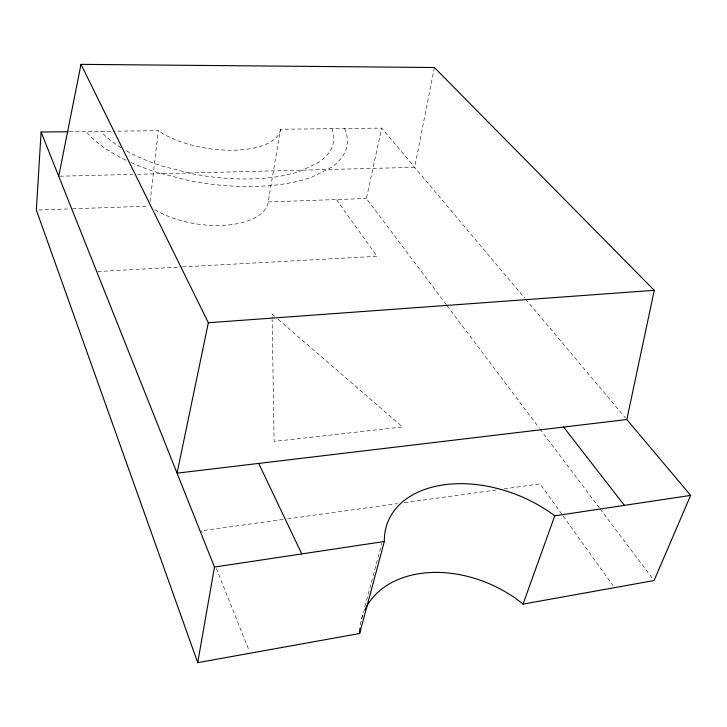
<?xml version="1.0" encoding="UTF-8"?>
<svg xmlns="http://www.w3.org/2000/svg" width="727" height="727" viewBox="0 0 727 727"><rect width="100%" height="100%" fill="white"/><g stroke="black" fill="none" stroke-linecap="round" stroke-linejoin="round"><path stroke-width="0.55" stroke-dasharray="3.63 2.73" d="M150.135 201.597L158.259 130.678L113.139 131.205M154.869 209.649A66.62 31.943 8.3 0 0 225.07 225.225A66.62 31.943 8.3 0 0 268.163 201.942L280.54 129.261L381.648 128.097L524.749 298.197M434.373 67.511L414.663 167.337L136.858 174.289M446.351 304.677L366.417 198.498L381.648 128.097M361.655 618.659L363.691 611.025M364.854 606.672L381.739 543.469M283.166 519.451L201.261 530.792L202.097 532.882M287.656 518.833L397.605 503.611M404.339 502.684L497.468 489.798M504.193 488.862L540.097 483.9L562.471 515.116M97.663 271.534L181.368 266.973M182.495 266.909L377.04 256.304L336.383 199.552M38.613 209.985L70.328 208.876M72.6 208.794L148.49 206.132M268.163 201.942L366.417 198.498M59.85 176.216L132.959 174.389M69.183 131.714L112.013 131.214M274.652 316.309L272.071 314.082L272.143 318.59M278.077 319.28L402.549 426.949L274.115 441.425L272.162 319.716M525.485 299.061L625.365 417.789M447.032 305.576L539.28 428.085M539.961 428.994L599.402 507.937M600.084 508.845L652.692 578.719M563.125 516.034L613.125 585.826M216.31 568.45L249.334 651.11M360.328 624.866A104.788 75.435 23.8 0 1 363.409 613.315M344.525 128.525A136.994 59.287 8.7 0 1 331.148 167.51L312.119 177.015A136.994 59.287 8.7 0 1 188.084 180.405L155.105 171.799A136.994 59.287 8.7 0 1 130.742 162.439M125.925 160.194A136.994 59.287 8.7 0 1 86.031 131.514M280.54 129.261A68.929 29.68 8.7 0 1 232.486 150.216A68.929 29.68 8.7 0 1 158.259 130.678M331.939 128.67A122.945 53.162 8.7 0 1 318.062 162.757L300.896 170.927A122.945 53.162 8.7 0 1 191.81 173.689L162.83 166.283A122.945 53.162 8.7 0 1 125.762 150.507M121.091 147.745A122.945 53.162 8.7 0 1 100.735 131.342"/><path stroke-width="1.09" d="M68.056 131.723L41.103 132.032L36.35 210.067L197.726 662.642L359.647 633.508L384.338 541.497A110.377 72.945 21.6 0 1 442.807 484.982A110.377 72.945 21.6 0 1 554.756 515.843L690.65 495.396L626.819 419.524L654.264 290.327L434.373 67.511L81.006 64.358L58.723 176.243M197.726 662.642L214.474 567.06L41.103 132.032M81.006 64.358L208.358 322.743L177.052 473.15L626.819 419.524M364.727 610.217A104.788 75.435 23.8 0 1 523.058 604.11L554.756 515.843M690.65 495.396L654.064 580.537L523.058 604.11M214.474 567.06L384.338 541.497M208.358 322.743L654.264 290.327M563.598 427.058L624.393 505.365M258.703 463.408L301.76 553.919M359.647 633.508A104.788 75.435 23.8 0 1 359.929 628.073"/></g></svg>
